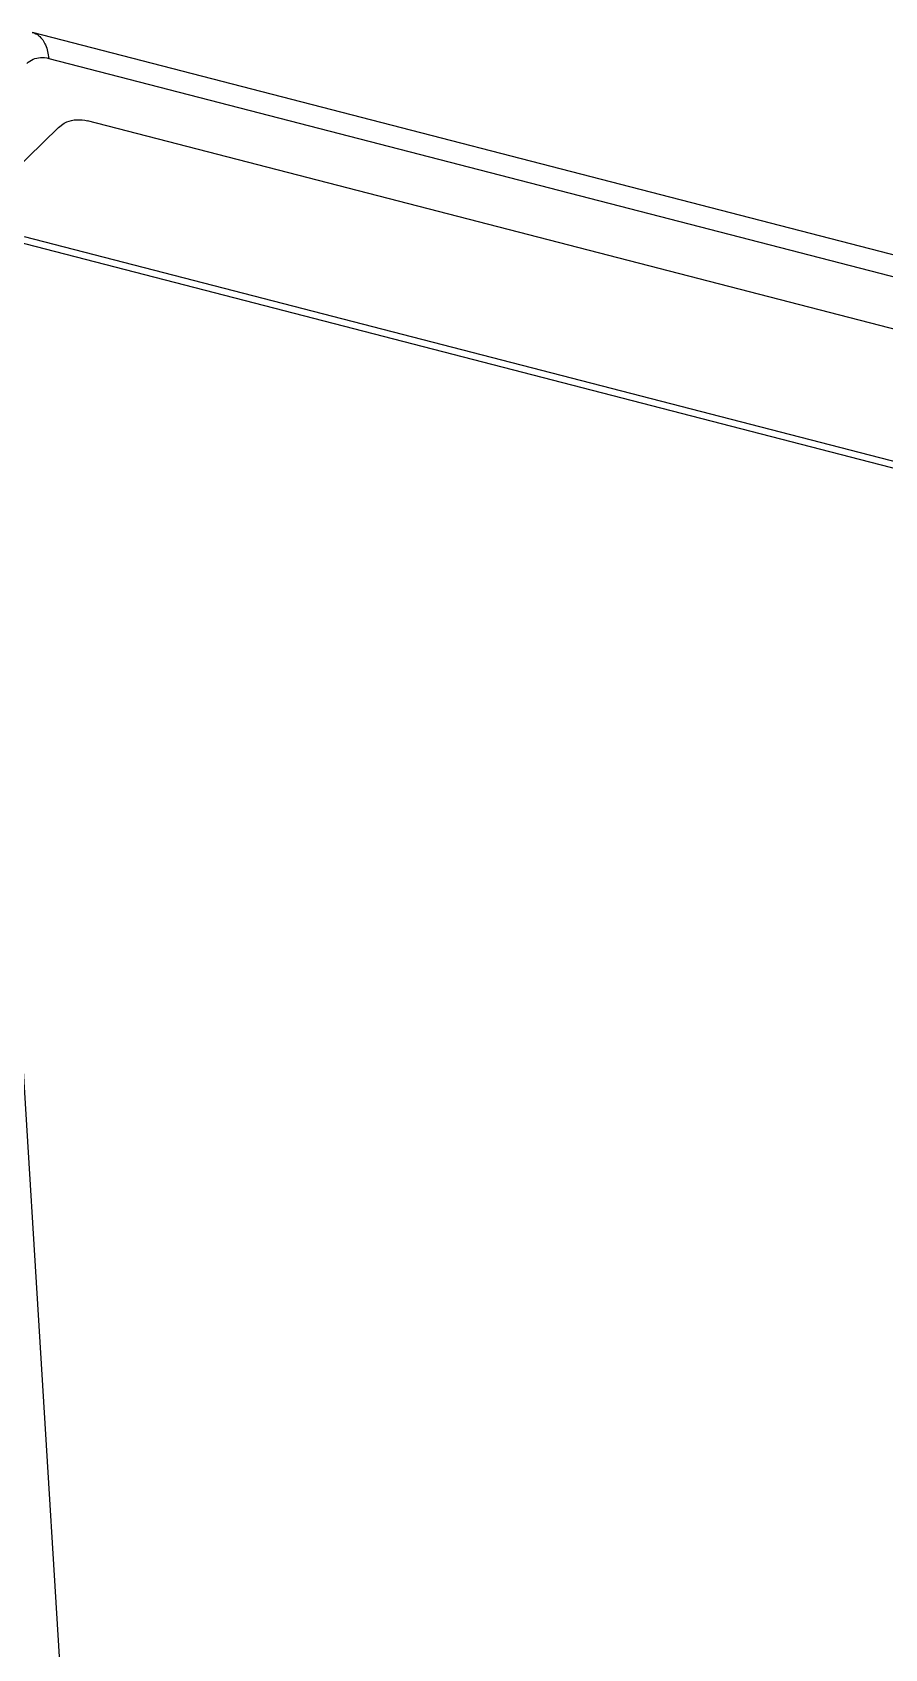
# Model space of a CAD drawing. Header units: millimetres. Extents: x 10368 to 13229, y -13270 to -11269.
# Drawn here: x 10673.4 to 10712.6, y -12691 to -12616.8 of the extents above; entities that cross this region are included whole.
import ezdxf

# ---------------------------------------------------------------- set-up
doc = ezdxf.new("R2010")
doc.units = ezdxf.units.MM

# ---------------------------------------------------------------- blocks, each defined once
blk = doc.blocks.new('*u3')
at = {"color": 7, "linetype": 'Continuous'}
for p, q in [((31.45623946656087, -62.31504470236541), (29.31733335888202, -27.24953268748504)), ((-215.6235300862772, -32.56644743824472), (31.33585182468232, -96.38180190568528)), ((31.71749929248108, -96.19177119892265), (-215.2418826184785, -32.37641673136386)), ((-220.1388085514391, -36.97409479384442), (28.67348855580167, -101.2682504274453)), ((30.31602221724097, -103.9058832457649), (-221.3853914435986, -38.86516760872473)), ((31.0059030033608, -105.0063650970442), (-220.6959316378779, -39.96554082448529)), ((32.78755048404309, -98.17494509548487), (29.89905066984102, -100.9895467931237)), ((29.89905066984102, -100.9895467931237), (29.66117125512028, -101.1680962831633))]:
    blk.add_line(p, q, dxfattribs=at)
for points, start_tangent, end_tangent in [([(29.66113552884053, -101.1680331618445), (29.55069039707996, -101.2228624771651), (29.13360479340008, -101.317860105044), (28.67348855580167, -101.2682504274453)], (-0.8702733534243342, -0.4925690716228472), (-0.9681979130541475, 0.2501855334698038)), ([(31.23435123804302, -103.6969351295247), (30.97362102252009, -103.8716520836842), (30.66023187060091, -103.9430476981652), (30.31602221724097, -103.9058832457649)], (-0.7159034046782556, -0.6981993377038603), (-0.9680917695621007, 0.2505959411205393)), ([(31.00578215736277, -105.0051428778443), (30.73180014767968, -104.8636224976053), (30.45160692564059, -104.4717479970459), (30.31602221724097, -103.9058832457649)], (-0.9655453356053942, 0.2602349032905684), (-0.08709906358689537, 0.9961996552510523))]:
    blk.add_spline(points, degree=3, dxfattribs=dict(at, start_tangent=start_tangent, end_tangent=end_tangent))
blk = doc.blocks.new('u58')
at = {"xscale": 1.087728597931346, "yscale": 1.087728597931346, "zscale": 1.087728597931687}
blk.add_blockref('*u3', (368.2469140866233, 461.3703079953866), dxfattribs=at)

msp = doc.modelspace()

# ---------------------------------------------------------------- block references
at = {"rotation": 180}
msp.add_blockref('u58', (11075.41089074592, -12269.60991179257), dxfattribs=at)

doc.saveas('drawing.dxf')
